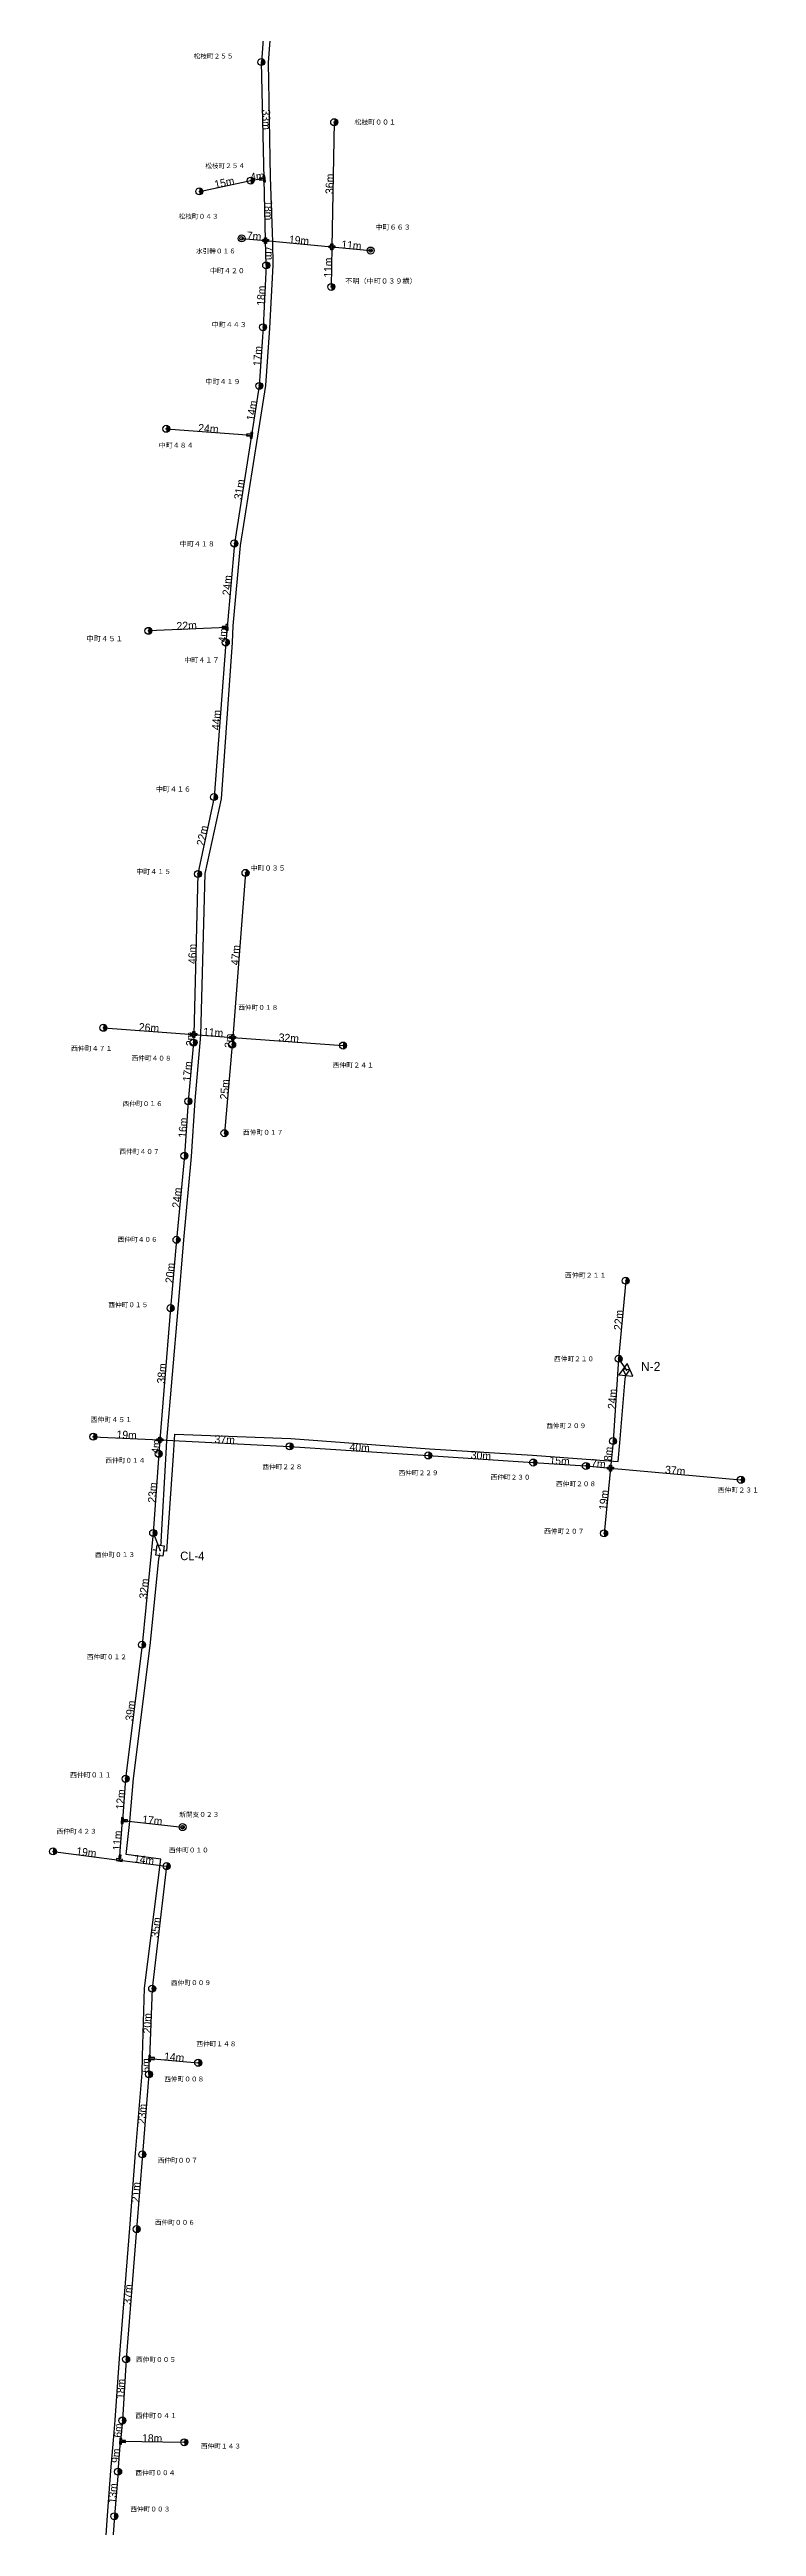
# Model space of a CAD drawing. Extents: x 11718 to 14317, y 5718 to 11395.
# Drawn here: x 12826 to 13028, y 7855 to 8563 of the extents above; entities that cross this region are included whole.
import ezdxf
from ezdxf.enums import TextEntityAlignment as Align

# ---------------------------------------------------------------- set-up
doc = ezdxf.new("R2010")
doc.units = 0
doc.layers.get('0').update_dxf_attribs({"lineweight": 25})
for name, color, linetype, lineweight in [('DROP', 6, 'Continuous', 25), ('IN', 7, 'Continuous', 25), ('KAN', 3, 'Continuous', 25), ('KPLINK', 2, 'Continuous', 25), ('MESSEN', 9, 'Continuous', 25), ('POLE', 7, 'Continuous', 25), ('SPAN', 7, 'Continuous', 25)]:
    doc.layers.add(name, color=color, linetype=linetype, lineweight=lineweight)
doc.styles.add('MS PGothic', font='')
doc.styles.get("Standard").update_dxf_attribs({"font": 'txt.shx', "bigfont": 'extfont2'})
doc.styles.get('MS PGothic').set_extended_font_data('ＭＳ Ｐゴシック')

# ---------------------------------------------------------------- blocks, each defined once
blk = doc.blocks.new('N_CP')
at = {"transparency": 33554687}
h = blk.add_hatch(color=256, dxfattribs=at)
edge = h.paths.add_edge_path()
edge.add_spline(control_points=[(0, -0.5), (0.04, -0.5), (0.13, -0.49), (0.25, -0.44), (0.36, -0.36), (0.44, -0.25), (0.49, -0.13), (0.51, 0), (0.49, 0.13), (0.44, 0.25), (0.36, 0.36), (0.25, 0.44), (0.13, 0.49), (0.04, 0.5), (0, 0.5)], knot_values=[0, 0, 0, 0, 0.130526, 0.261052, 0.391579, 0.522105, 0.652631, 0.783157, 0.913683, 1.04421, 1.174736, 1.305262, 1.435788, 1.566314, 1.566314, 1.566314, 1.566314], weights=[1, 1, 1, 1, 1, 1, 1, 1, 1, 1, 1, 1, 1, 1, 1], degree=3, periodic=0)
edge.add_line((0, 0.5), (0, 0))
edge.add_line((0, 0), (0, -0.5))
at = {"linetype": 'Continuous'}
for radius in [1, 0.5]:
    blk.add_circle((0, 0), radius, dxfattribs=at)
at = {"layer": 'SPAN', "flags": 1}
for tag in ['V1', 'V2', 'V3', 'V4', 'V5', 'V6', 'V7', 'V8']:
    blk.add_attdef(tag, (0, 0), '', height=0.2, dxfattribs=at)
blk = doc.blocks.new('T_CP')
at = {"transparency": 33554687}
h = blk.add_hatch(color=256, dxfattribs=at)
edge = h.paths.add_edge_path()
edge.add_spline(control_points=[(0, -1), (0.09, -1), (0.26, -0.98), (0.51, -0.88), (0.72, -0.72), (0.88, -0.51), (0.98, -0.26), (1.01, 0), (0.98, 0.26), (0.88, 0.51), (0.72, 0.72), (0.51, 0.88), (0.26, 0.98), (0.09, 1), (0, 1)], knot_values=[0, 0, 0, 0, 0.261052, 0.522105, 0.783157, 1.04421, 1.305262, 1.566314, 1.827367, 2.088419, 2.349471, 2.610524, 2.871576, 3.132629, 3.132629, 3.132629, 3.132629], weights=[1, 1, 1, 1, 1, 1, 1, 1, 1, 1, 1, 1, 1, 1, 1], degree=3, periodic=0)
edge.add_line((0, 1), (0, 0))
edge.add_line((0, 0), (0, -1))
blk.add_circle((0, 0), 1)
blk.add_point((0, 0))
at = {"layer": 'SPAN', "flags": 1}
for tag in ['V7', 'V8', 'V1', 'V2', 'V4', 'V3', 'V5', 'V6']:
    blk.add_attdef(tag, (0, 0), '', height=0.2, dxfattribs=at)
blk = doc.blocks.new('T_BUN')
blk.add_lwpolyline([(-0.84, 0.28), (-0.84, -0.28), (-0.28, -0.28), (-0.28, -1.4), (0.28, -1.4), (0.28, -0.28), (0.84, -0.28), (0.84, 0.28), (-0.84, 0.28)], close=True)
blk.add_point((0, 0))
at = {"layer": 'SPAN', "flags": 1}
for tag in ['V2', 'V7', 'V8', 'V4', 'V3', 'V5', 'V6', 'V1']:
    blk.add_attdef(tag, (0, 0), '', height=0.2, dxfattribs=at)
blk = doc.blocks.new('J_BUN')
blk.add_lwpolyline([(-0.84, -0.28), (-0.84, 0.28), (-0.28, 0.28), (-0.28, 0.84), (0.28, 0.84), (0.28, 0.28), (0.84, 0.28), (0.84, -0.28), (0.28, -0.28), (0.28, -0.84), (-0.28, -0.84), (-0.28, -0.28), (-0.84, -0.28)], close=True)
blk.add_point((0, 0))
at = {"layer": 'SPAN', "flags": 1}
for tag in ['V2', 'V7', 'V8', 'V4', 'V3', 'V5', 'V6', 'V1']:
    blk.add_attdef(tag, (0, 0), '', height=0.2, dxfattribs=at)
blk = doc.blocks.new('CL_CL2')
at = {"layer": 'IN', "transparency": 33554687}
h = blk.add_hatch(color=256, dxfattribs=at)
edge = h.paths.add_edge_path()
edge.add_spline(control_points=[(1.7, 0), (1.7, 0.02), (1.7, 0.05), (1.68, 0.1), (1.64, 0.14), (1.6, 0.18), (1.55, 0.2), (1.5, 0.2), (1.45, 0.2), (1.4, 0.18), (1.36, 0.14), (1.32, 0.1), (1.3, 0.05), (1.3, 0.02), (1.3, 0)], knot_values=[0, 0, 0, 0, 0.05221, 0.104421, 0.156631, 0.208842, 0.261052, 0.313263, 0.365473, 0.417684, 0.469894, 0.522105, 0.574315, 0.626526, 0.626526, 0.626526, 0.626526], weights=[1, 1, 1, 1, 1, 1, 1, 1, 1, 1, 1, 1, 1, 1, 1], degree=3, periodic=0)
edge.add_line((1.3, 0), (1.5, 0))
edge.add_line((1.5, 0), (1.7, 0))
h = blk.add_hatch(color=256, dxfattribs=at)
edge = h.paths.add_edge_path()
edge.add_spline(control_points=[(1.3, 0), (1.3, -0.02), (1.3, -0.05), (1.32, -0.1), (1.36, -0.14), (1.4, -0.18), (1.45, -0.2), (1.5, -0.2), (1.55, -0.2), (1.6, -0.18), (1.64, -0.14), (1.68, -0.1), (1.7, -0.05), (1.7, -0.02), (1.7, 0)], knot_values=[0, 0, 0, 0, 0.05221, 0.104421, 0.156631, 0.208842, 0.261052, 0.313263, 0.365473, 0.417684, 0.469894, 0.522105, 0.574315, 0.626526, 0.626526, 0.626526, 0.626526], weights=[1, 1, 1, 1, 1, 1, 1, 1, 1, 1, 1, 1, 1, 1, 1], degree=3, periodic=0)
edge.add_line((1.7, 0), (1.5, 0))
edge.add_line((1.5, 0), (1.3, 0))
for p, q in [((0, 0), (1, 0)), ((2.5, 2), (2.5, 1)), ((5, 0), (4, 0)), ((2.5, -2), (2.5, -1))]:
    blk.add_line(p, q)
blk.add_lwpolyline([(1, -1), (1, 1), (4, 1), (4, -1), (1, -1)], close=True)
blk.add_point((2.5, 0))
at = {"layer": 'SPAN', "flags": 1}
for tag in ['V8', 'V7', 'V6', 'V5', 'V4', 'V3', 'V2', 'V1']:
    blk.add_attdef(tag, (0, 0), '', height=0.2, dxfattribs=at)
blk = doc.blocks.new('NODE_NODE1')
blk.add_line((0, 0), (1, 0))
for points in [[(1, -2), (4.46, 0), (1, 2), (1, -2)], [(2.73, 1), (1, 0), (2.73, -1), (2.73, 1)]]:
    blk.add_lwpolyline(points, close=True)
blk.add_point((2.5, 0))
at = {"layer": 'SPAN', "flags": 1}
for tag in ['V2', 'V3', 'V5', 'V6', 'V4', 'V8', 'V7', 'V1']:
    blk.add_attdef(tag, (0, 0), '', height=0.2, dxfattribs=at)

msp = doc.modelspace()

# ---------------------------------------------------------------- linework, layer by layer
at = {"layer": 'DROP'}
msp.add_lwpolyline([(12860.03, 8133.65), (12861.89, 8161.01), (12862.24, 8167.12), (12895.42, 8165.93), (12935.09, 8162.98), (12964.5, 8161.09), (12979.84, 8160.01), (12989, 8159.29), (12989.47, 8164.61), (12991, 8182.9)], dxfattribs=at)
at = {"layer": 'KAN'}
for points in [[(12858.35, 8136.38), (12859.79, 8161.69), (12860.01, 8165.35), (12863.23, 8203.03), (12864.83, 8222.63), (12867.04, 8246.53), (12868.13, 8262.49), (12869.52, 8278.94), (12869.66, 8281.19), (12870.96, 8327.33), (12875.62, 8348.72), (12878.71, 8393.34), (12878.98, 8398.11), (12881.03, 8421.13), (12886.02, 8452.34), (12888.28, 8466.81), (12889.4, 8483.25), (12890.41, 8501.24), (12890.26, 8507.92), (12889.65, 8526.38), (12889.05, 8559.14), (12890.53, 8579.44)], [(12841.99, 7842.75), (12843.07, 7858.11), (12843.97, 7870.86), (12844.76, 7879.65), (12845.23, 7885.31), (12846.43, 7902.96), (12849.37, 7940.2), (12851.04, 7961.62), (12852.9, 7984.47), (12853.06, 7989.37), (12853.57, 8008.79), (12858.24, 8045.71), (12848.39, 8047.04), (12849.38, 8056.42), (12850.46, 8068.7), (12855.19, 8106.78), (12857.74, 8131.41)]]:
    msp.add_lwpolyline(points, dxfattribs=at)
at = {"layer": 'KPLINK'}
for p, q in [((12989.09, 8188.7), (12991.29, 8185.39)), ((12856.09, 8138.89), (12858.05, 8133.89))]:
    msp.add_line(p, q, dxfattribs=at)
at = {"layer": 'MESSEN'}
for p, q in [((12888.57, 8579.88), (12887.02, 8559.26)), ((12887.8, 8525.86), (12887.02, 8559.26)), ((12907.81, 8542.07), (12907.17, 8506.43)), ((12869.29, 8522.29), (12883.97, 8525.38)), ((12887.8, 8525.86), (12883.97, 8525.38)), ((12888.22, 8508.22), (12887.8, 8525.86)), ((12881.34, 8508.87), (12888.22, 8508.22)), ((12888.22, 8508.22), (12907.17, 8506.43)), ((12888.38, 8501.17), (12888.22, 8508.22)), ((12907.17, 8506.43), (12906.97, 8494.98)), ((12907.17, 8506.43), (12918.21, 8505.39)), ((12888.38, 8501.17), (12887.49, 8483.47)), ((12887.49, 8483.47), (12886.4, 8466.69)), ((12886.4, 8466.69), (12884.18, 8452.6)), ((12859.82, 8454.44), (12884.18, 8452.6)), ((12884.18, 8452.6), (12879.3, 8421.68)), ((12879.3, 8421.68), (12877.19, 8397.69)), ((12877.19, 8397.69), (12854.71, 8396.71)), ((12877.19, 8397.69), (12876.83, 8393.39)), ((12876.83, 8393.39), (12873.48, 8349.21)), ((12873.48, 8349.21), (12868.87, 8327.22)), ((12868.87, 8327.22), (12867.68, 8281.36)), ((12882.47, 8327.54), (12878.81, 8280.53)), ((12841.86, 8283.27), (12867.68, 8281.36)), ((12867.62, 8279.04), (12866.13, 8262.25)), ((12867.68, 8281.36), (12867.62, 8279.04)), ((12867.68, 8281.36), (12878.81, 8280.53)), ((12878.65, 8278.48), (12876.46, 8253.15)), ((12878.81, 8280.53), (12878.65, 8278.48)), ((12878.81, 8280.53), (12910.35, 8278.2)), ((12866.13, 8262.25), (12865, 8246.67)), ((12865, 8246.67), (12862.75, 8222.67)), ((12862.75, 8222.67), (12861.06, 8203.15)), ((12991.12, 8210.98), (12989.09, 8188.7)), ((12861.06, 8203.15), (12858, 8165.48)), ((12989.09, 8188.7), (12987.5, 8165.15)), ((12838.97, 8166.41), (12858, 8165.48)), ((12858, 8165.48), (12857.68, 8161.51)), ((12858, 8165.48), (12895.08, 8163.65)), ((12895.08, 8163.65), (12934.69, 8161.04)), ((12987.5, 8165.15), (12986.75, 8157.41)), ((12857.68, 8161.51), (12856.09, 8138.89)), ((12934.69, 8161.04), (12964.68, 8159.03)), ((12964.68, 8159.03), (12979.73, 8158.04)), ((12979.73, 8158.04), (12986.75, 8157.41)), ((12986.75, 8157.41), (12984.94, 8138.79)), ((12986.75, 8157.41), (13024.02, 8154.09)), ((12856.09, 8138.89), (12852.91, 8106.96)), ((12852.91, 8106.96), (12848.2, 8068.63)), ((12848.2, 8068.63), (12847.29, 8056.69)), ((12846.43, 8045.43), (12847.29, 8056.69)), ((12847.29, 8056.69), (12864.49, 8054.82)), ((12827.47, 8047.89), (12846.43, 8045.43)), ((12846.43, 8045.43), (12859.93, 8043.69)), ((12859.93, 8043.69), (12855.8, 8008.68)), ((12855.8, 8008.68), (12855.04, 7988.75)), ((12854.87, 7984.19), (12855.04, 7988.75)), ((12855.04, 7988.75), (12868.95, 7987.48)), ((12854.87, 7984.19), (12853.01, 7961.31)), ((12853.01, 7961.31), (12851.36, 7939.94)), ((12851.36, 7939.94), (12848.36, 7902.75)), ((12848.36, 7902.75), (12847.28, 7885.24)), ((12846.07, 7870.63), (12846.79, 7879.33)), ((12847.28, 7885.24), (12846.79, 7879.33)), ((12846.79, 7879.33), (12864.96, 7879.03)), ((12846.07, 7870.63), (12845.01, 7857.88)), ((12845.01, 7857.88), (12843.93, 7842.33))]:
    msp.add_line(p, q, dxfattribs=at)

# ---------------------------------------------------------------- block references
at = {"layer": 'DROP', "rotation": 83.3773223971936}
msp.add_blockref('NODE_NODE1', (12991, 8182.9), dxfattribs=at)
at = {"layer": 'KAN', "rotation": 83.05590225304745}
msp.add_blockref('CL_CL2', (12857.74, 8131.41), dxfattribs=at)
at = {"layer": 'POLE'}
for name, p in [('T_CP', (12887.02, 8559.26)), ('T_CP', (12907.81, 8542.07)), ('T_CP', (12869.29, 8522.29)), ('T_CP', (12883.97, 8525.38)), ('N_CP', (12881.34, 8508.87)), ('J_BUN', (12888.22, 8508.22)), ('T_CP', (12888.38, 8501.17)), ('J_BUN', (12907.17, 8506.43)), ('N_CP', (12918.21, 8505.39)), ('T_CP', (12906.97, 8494.98)), ('T_CP', (12887.49, 8483.47)), ('T_CP', (12886.4, 8466.69)), ('T_CP', (12859.82, 8454.44)), ('T_CP', (12879.3, 8421.68)), ('T_CP', (12854.71, 8396.71)), ('T_CP', (12876.83, 8393.39)), ('T_CP', (12873.48, 8349.21)), ('T_CP', (12868.87, 8327.22)), ('T_CP', (12882.47, 8327.54)), ('T_CP', (12841.86, 8283.27)), ('J_BUN', (12867.68, 8281.36)), ('T_CP', (12867.62, 8279.04)), ('T_CP', (12878.65, 8278.48)), ('J_BUN', (12878.81, 8280.53)), ('T_CP', (12910.35, 8278.2)), ('T_CP', (12866.13, 8262.25)), ('T_CP', (12876.46, 8253.15)), ('T_CP', (12865, 8246.67)), ('T_CP', (12862.75, 8222.67)), ('T_CP', (12991.12, 8210.98)), ('T_CP', (12861.06, 8203.15)), ('T_CP', (12989.09, 8188.7)), ('T_CP', (12838.97, 8166.41)), ('T_CP', (12857.68, 8161.51)), ('J_BUN', (12858, 8165.48)), ('T_CP', (12895.08, 8163.65)), ('T_CP', (12934.69, 8161.04)), ('T_CP', (12987.5, 8165.15)), ('T_CP', (12964.68, 8159.03)), ('T_CP', (12979.73, 8158.04)), ('J_BUN', (12986.75, 8157.41)), ('T_CP', (13024.02, 8154.09)), ('T_CP', (12856.09, 8138.89)), ('T_CP', (12984.94, 8138.79)), ('T_CP', (12852.91, 8106.96)), ('T_CP', (12848.2, 8068.63)), ('N_CP', (12864.49, 8054.82)), ('T_CP', (12827.47, 8047.89)), ('T_CP', (12859.93, 8043.69)), ('T_CP', (12855.8, 8008.68)), ('T_CP', (12854.87, 7984.19)), ('T_CP', (12868.95, 7987.48)), ('T_CP', (12853.01, 7961.31)), ('T_CP', (12851.36, 7939.94)), ('T_CP', (12848.36, 7902.75)), ('T_CP', (12847.28, 7885.24)), ('T_CP', (12864.96, 7879.03)), ('T_CP', (12846.07, 7870.63)), ('T_CP', (12845.01, 7857.88))]:
    msp.add_blockref(name, p, dxfattribs=at)
for p, rotation in [((12887.8, 8525.86), 274.148684397163), ((12884.18, 8452.6), 263.5789555458344), ((12877.19, 8397.69), 272.6440468863684), ((12847.29, 8056.69), 86.13630846606819), ((12846.43, 8045.43), 171.5104757728358), ((12855.04, 7988.75), 87.13663235152603), ((12846.79, 7879.33), 85.4150730617102)]:
    msp.add_blockref('T_BUN', p, dxfattribs=dict(at, rotation=rotation))

# ---------------------------------------------------------------- texts
at = {"layer": 'DROP', "style": 'MS PGothic'}
msp.add_text('N-2', height=2.63, dxfattribs=at).set_placement((12995.47, 8184.36), align=Align.BOTTOM_LEFT)
at = {"layer": 'KAN', "style": 'MS PGothic'}
msp.add_text('CL-4', height=2.443, dxfattribs=at).set_placement((12863.81, 8130.39), align=Align.BOTTOM_LEFT)
at = {"layer": 'POLE', "style": 'MS PGothic'}
for s, height, p in [('松枝町２５５', 1.356, (12867.65, 8559.86)), ('松枝町００１', 1.408, (12913.61, 8540.97)), ('松枝町２５４', 1.353, (12870.96, 8528.54)), ('松枝町０４３', 1.36, (12863.35, 8514.07)), ('中町６６３', 1.434, (12919.63, 8510.92)), ('水引幹０１６', 1.356, (12868.31, 8504.16)), ('中町４２０', 1.424, (12872.3, 8498.49)), ('不明（中町０３９横）', 1.46, (12910.96, 8495.51)), ('中町４４３', 1.434, (12872.79, 8483.07)), ('中町４１９', 1.433, (12871.02, 8466.79)), ('中町４８４', 1.426, (12857.66, 8448.59)), ('中町４１８', 1.433, (12863.68, 8420.4)), ('中町４５１', 1.5, (12836.97, 8393.28)), ('中町４１７', 1.443, (12864.94, 8387.21)), ('中町４１６', 1.43, (12856.87, 8350.33)), ('中町４１５', 1.43, (12851.23, 8326.77)), ('中町０３５', 1.43, (12883.91, 8327.76)), ('西仲町０１８', 1.363, (12880.39, 8287.99)), ('西仲町４７１', 1.412, (12832.59, 8276.23)), ('西仲町４０８', 1.363, (12849.9, 8273.47)), ('西仲町２４１', 1.412, (12907.32, 8271.47)), ('西仲町０１６', 1.361, (12847.38, 8260.49)), ('西仲町０１７', 1.37, (12881.78, 8252.28)), ('西仲町４０７', 1.37, (12846.43, 8246.78)), ('西仲町４０６', 1.361, (12845.95, 8221.68)), ('西仲町２１１', 1.412, (12973.74, 8211.39)), ('西仲町０１５', 1.361, (12843.26, 8203.01)), ('西仲町２１０', 1.356, (12970.66, 8187.56)), ('西仲町４５１', 1.412, (12838.2, 8170.14)), ('西仲町２０９', 1.363, (12968.38, 8168.45)), ('西仲町０１４', 1.357, (12842.44, 8158.56)), ('西仲町２２８', 1.363, (12887.27, 8156.72)), ('西仲町２２９', 1.363, (12926.2, 8154.99)), ('西仲町２３０', 1.356, (12952.53, 8153.74)), ('西仲町２０８', 1.363, (12971.2, 8151.84)), ('西仲町２３１', 1.412, (13017.35, 8150.02)), ('西仲町０１３', 1.364, (12839.46, 8131.59)), ('西仲町２０７', 1.37, (12967.8, 8138.29)), ('西仲町０１２', 1.361, (12837.15, 8102.39)), ('西仲町０１１', 1.412, (12832.33, 8068.62)), ('新開支０２３', 1.362, (12863.53, 8057.35)), ('西仲町４２３', 1.364, (12828.51, 8052.54)), ('西仲町０１０', 1.356, (12860.58, 8047.19)), ('西仲町００９', 1.363, (12861.18, 8009.28)), ('西仲町１４８', 1.363, (12868.41, 7991.79)), ('西仲町００８', 1.363, (12859.23, 7981.75)), ('西仲町００７', 1.37, (12857.35, 7958.51)), ('西仲町００６', 1.361, (12856.58, 7940.78)), ('西仲町００５', 1.361, (12851.19, 7901.57)), ('西仲町０４１', 1.412, (12851, 7885.51)), ('西仲町１４３', 1.364, (12869.72, 7876.83)), ('西仲町００４', 1.357, (12851.01, 7869.22)), ('西仲町００３', 1.364, (12849.53, 7858.84))]:
    msp.add_text(s, height=height, dxfattribs=at).set_placement(p, align=Align.BOTTOM_LEFT)
at = {"layer": 'SPAN', "style": 'MS PGothic'}
for s, height, rotation, p in [('33m', 2.285, 271, (12888.41, 8542.79)), ('15m', 2.252, 12, (12876.42, 8524.82)), ('4m', 2.222, 7, (12885.83, 8526.62)), ('36m', 2.285, 89, (12906.5, 8524.45)), ('18m', 2.252, 271, (12889.01, 8516.89)), ('7m', 2.285, 355, (12884.92, 8509.53)), ('19m', 2.252, 355, (12897.77, 8508.32)), ('7m', 2.285, 271, (12889.3, 8504.74)), ('11m', 2.252, 89, (12906.07, 8500.5)), ('11m', 2.252, 355, (12912.74, 8506.91)), ('18m', 2.252, 87, (12886.94, 8492.5)), ('17m', 2.252, 86, (12885.95, 8475.24)), ('14m', 2.252, 81, (12884.28, 8459.67)), ('24m', 2.285, 356, (12871.86, 8454.53)), ('31m', 2.285, 81, (12880.73, 8437.14)), ('24m', 2.285, 85, (12877.24, 8409.73)), ('22m', 2.285, 3, (12865.65, 8398.19)), ('4m', 2.222, 85, (12876, 8395.47)), ('44m', 2.263, 86, (12874.15, 8371.23)), ('22m', 2.285, 78, (12870.15, 8338.19)), ('46m', 2.263, 89, (12867.28, 8304.37)), ('47m', 2.263, 86, (12879.64, 8304.04)), ('26m', 2.285, 356, (12854.9, 8283.3)), ('11m', 2.252, 356, (12873.24, 8281.95)), ('2m', 2.253, 89, (12866.65, 8280.07)), ('2m', 2.253, 86, (12877.73, 8279.55)), ('32m', 2.285, 356, (12894.84, 8280.35)), ('17m', 2.252, 85, (12865.89, 8270.8)), ('25m', 2.285, 85, (12876.54, 8265.68)), ('16m', 2.252, 86, (12864.58, 8254.72)), ('24m', 2.285, 85, (12862.88, 8234.71)), ('20m', 2.285, 85, (12860.93, 8213.2)), ('22m', 2.285, 85, (12989.09, 8199.74)), ('38m', 2.285, 85, (12858.54, 8184.49)), ('24m', 2.285, 86, (12987.31, 8177.19)), ('19m', 2.252, 357, (12848.51, 8166.94)), ('4m', 2.222, 85, (12856.85, 8163.58)), ('37m', 2.285, 357, (12876.53, 8165.57)), ('40m', 2.263, 356, (12915.1, 8163.33)), ('30m', 2.285, 356, (12949.73, 8161.03)), ('8m', 2.245, 84, (12986.14, 8161.49)), ('15m', 2.252, 356, (12972.23, 8159.53)), ('7m', 2.285, 355, (12983.3, 8158.72)), ('37m', 2.285, 355, (13005.26, 8156.76)), ('23m', 2.285, 86, (12855.9, 8150.43)), ('19m', 2.252, 84, (12984.86, 8148.34)), ('32m', 2.285, 84, (12853.5, 8122.98)), ('39m', 2.285, 83, (12849.59, 8088.1)), ('12m', 2.252, 86, (12846.75, 8062.75)), ('17m', 2.252, 354, (12855.85, 8056.76)), ('19m', 2.252, 353, (12837.02, 8047.66)), ('11m', 2.252, 86, (12845.85, 8050.99)), ('14m', 2.252, 353, (12853.5, 8045.53)), ('35m', 2.285, 83, (12856.86, 8026.18)), ('20m', 2.285, 88, (12854.42, 7998.78)), ('5m', 2.253, 88, (12853.96, 7986.73)), ('14m', 2.252, 355, (12862.1, 7989.11)), ('23m', 2.285, 85, (12852.94, 7972.85)), ('21m', 2.285, 86, (12851.17, 7950.49)), ('37m', 2.285, 85, (12848.85, 7921.27)), ('18m', 2.252, 86, (12846.83, 7894.29)), ('6m', 2.208, 85, (12846.04, 7882.4)), ('18m', 2.252, 359, (12855.8, 7880.18)), ('9m', 2.261, 85, (12845.44, 7875.19)), ('13m', 2.252, 85, (12844.55, 7864.44))]:
    msp.add_text(s, height=height, rotation=rotation, dxfattribs=at).set_placement(p, align=Align.MIDDLE_CENTER)

doc.saveas('drawing.dxf')
